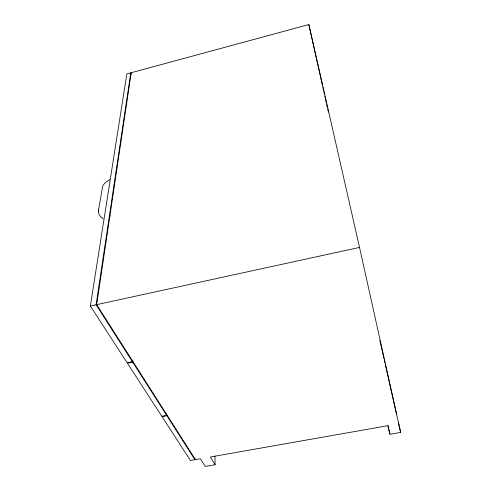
<?xml version="1.0" encoding="UTF-8"?>
<svg xmlns="http://www.w3.org/2000/svg" width="491" height="491" viewBox="0 0 491 491"><rect width="100%" height="100%" fill="white"/><g stroke="black" fill="none" stroke-linecap="round" stroke-linejoin="round"><path stroke-width="0.74" d="M194.952 459.705L166.909 415.76L162.048 416.675L190.447 460.497L194.952 459.705L194.964 458.349M166.719 413.962L166.658 415.361L132.711 362.155L132.84 360.719M132.533 360.241L132.398 361.671L96.101 304.776L130.796 72.84L126.838 73.914L90.362 306.028L127.108 362.739L132.944 361.56M103.128 218.636C100.029 217.059 97.869 213.444 98.55 209.945L102.717 185.985L104.669 183.131L109.849 179.559M98.396 211.443L98.55 209.945M96.69 304.647L131.201 72.729L308.833 24.55L359.535 247.421L400.638 432.393L389.909 434.259L387.829 425.697L210.394 456.98L215.076 464.732L205.22 466.45L200.396 458.741L195.412 459.619L96.69 304.647L359.535 247.421M90.362 306.028L96.101 304.776M132.711 362.155L127.421 363.223L161.791 416.276L167.155 415.263M109.548 214.88L110.211 216.101M114.047 184.806L114.673 186.015M130.796 72.84L131.367 74.153M379.862 340.453L383.913 358.362M384.25 359.854L384.926 362.837M385.263 364.328L396.581 414.318M398.508 422.984L400.638 432.393M308.833 24.55L322.538 85.876M322.875 87.373L323.544 90.369M323.876 91.86L324.545 94.855M324.882 96.346L326.386 103.079M326.718 104.577L327.387 107.566M327.724 109.063L328.387 112.058M388.056 425.58L389.909 434.259M214.99 456.09L215.076 464.732"/></g></svg>
